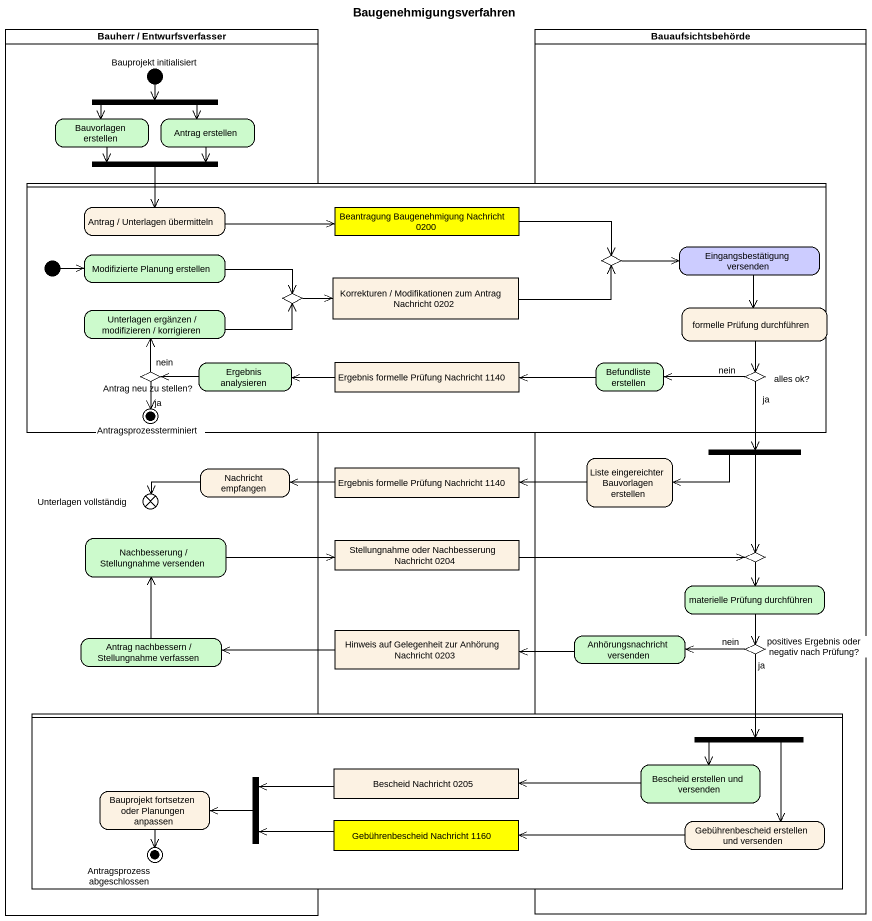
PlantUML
@startuml
title Baugenehmigungsverfahren
hide empty description
state "Bauherr / Entwurfsverfasser" as Bauherr_Entwurfsverfasser <<partition>> {
  state fork1 <<fork>>
  state "Bauprojekt initialisiert" as Bauprojekt_initialisiert <<start>>
  state "Bauvorlagen erstellen" as Bauvorlagen_erstellen #CCFACC
  state "Antrag erstellen" as Antrag_erstellen #CCFACC
  state fork2 <<join>>
  state "Nachricht empfangen" as Nachricht_empfangen
  state "Unterlagen vollständig" as Unterlagen_vollständig <<end>>
  state "Nachbesserung / Stellungnahme versenden" as Nachbesserung_Stellungnahme #CCFACC
  state "Antrag nachbessern / Stellungnahme verfassen" as Antrag_nachbessern #CCFACC
}
state Bauaufsichtsbehörde <<partition>> {
  state fork3 <<fork>>
  state "Liste eingereichter Bauvorlagen erstellen" as Liste_eingereichter
  state choice3 <<choice>>
  state "materielle Prüfung durchführen" as materielle_Prüfung #CCFACC
  state "Anhörungsnachricht versenden" as Anhörungsnachricht_versenden #CCFACC
  state "positives Ergebnis oder negativ nach Prüfung?" as positives_Ergebnis_oder <<choice>>
}
state " " as lane1 <<partition>> {
  state "Antrag / Unterlagen übermitteln" as Antrag_Unterlagen
  state "Beantragung Baugenehmigung Nachricht 0200" as Beantragung_Baugenehmigung <<object>> #FFFF00
  state "Modifizierte Planung erstellen" as Modifizierte_Planung #CCFACC
  state choice1 <<choice>>
  state "Eingangsbestätigung versenden" as Eingangsbestätigung #CCCCFF
  state choice2 <<choice>>
  state "Korrekturen / Modifikationen zum Antrag Nachricht 0202" as Korrekturen_Modifikationen <<object>>
  state "Unterlagen ergänzen / modifizieren / korrigieren" as Unterlagen_ergänzen #CCFACC
  state "formelle Prüfung durchführen" as formelle_Prüfung_durchführen
  state "Antrag neu zu stellen?" as Antrag_neu_zu_stellen <<choice>>
  state "Ergebnis analysieren" as Ergebnis_analysieren #CCFACC
  state "Ergebnis formelle Prüfung Nachricht 1140" as Ergebnis_formelle_Prüfung <<object>>
  state "Befundliste erstellen" as Befundliste_erstellen #CCFACC
  state "alles ok?" as alles_ok <<choice>>
  state Antragsprozessterminiert <<end>>
  [*] -right-> Modifizierte_Planung
}
state "Ergebnis formelle Prüfung Nachricht 1140" as Ergebnis_formelle_Prüfung_2 <<object>>
state "Stellungnahme oder Nachbesserung Nachricht 0204" as Stellungnahme_oder <<object>>
state "Hinweis auf Gelegenheit zur Anhörung Nachricht 0203" as Hinweis_auf_Gelegenheit_zur <<object>>
state " " as lane2 <<partition>> {
  state fork4 <<fork>>
  state "Bauprojekt fortsetzen oder Planungen anpassen" as Bauprojekt_fortsetzen_oder
  state fork5 <<join>>
  state "Bescheid Nachricht 0205" as Bescheid_Nachricht_0205 <<object>>
  state "Bescheid erstellen und versenden" as Bescheid_erstellen_und #CCFACC
  state "Gebührenbescheid Nachricht 1160" as Gebührenbescheid_Nachricht <<object>> #FFFF00
  state "Gebührenbescheid erstellen und versenden" as Gebührenbescheid_erstellen
  state "Antragsprozess abgeschlossen" as Antragsprozess_abgeschlossen <<end>>
}
fork1 -left-> Bauvorlagen_erstellen
fork1 -right-> Antrag_erstellen
Bauprojekt_initialisiert --> fork1
Bauvorlagen_erstellen -right-> fork2
Antrag_erstellen -left-> fork2
fork2 --> Antrag_Unterlagen
Antrag_Unterlagen -right-> Beantragung_Baugenehmigung
Beantragung_Baugenehmigung -right-> choice1
Modifizierte_Planung -right-> choice2
choice1 -right-> Eingangsbestätigung
Eingangsbestätigung --> formelle_Prüfung_durchführen
choice2 -right-> Korrekturen_Modifikationen
Korrekturen_Modifikationen -right-> choice1
Unterlagen_ergänzen -right-> choice2
formelle_Prüfung_durchführen --> alles_ok
Antrag_neu_zu_stellen -up-> Unterlagen_ergänzen : nein
Antrag_neu_zu_stellen --> Antragsprozessterminiert : ja
Ergebnis_analysieren -left-> Antrag_neu_zu_stellen
Ergebnis_formelle_Prüfung -left-> Ergebnis_analysieren
Befundliste_erstellen -left-> Ergebnis_formelle_Prüfung
alles_ok -left-> Befundliste_erstellen : nein
alles_ok --> fork3 : ja
fork3 -left-> Liste_eingereichter
fork3 --> choice3
Nachricht_empfangen -left-> Unterlagen_vollständig
Ergebnis_formelle_Prüfung_2 -left-> Nachricht_empfangen
Liste_eingereichter -left-> Ergebnis_formelle_Prüfung_2
Nachbesserung_Stellungnahme -right-> Stellungnahme_oder
Stellungnahme_oder -right-> choice3
choice3 --> materielle_Prüfung
materielle_Prüfung --> positives_Ergebnis_oder
Antrag_nachbessern -up-> Nachbesserung_Stellungnahme
Hinweis_auf_Gelegenheit_zur -left-> Antrag_nachbessern
Anhörungsnachricht_versenden -left-> Hinweis_auf_Gelegenheit_zur
positives_Ergebnis_oder -left-> Anhörungsnachricht_versenden : nein
positives_Ergebnis_oder --> fork4 : ja
fork4 --> Bescheid_erstellen_und
fork4 --> Gebührenbescheid_erstellen
Bauprojekt_fortsetzen_oder --> Antragsprozess_abgeschlossen
fork5 -left-> Bauprojekt_fortsetzen_oder
Bescheid_Nachricht_0205 -left-> fork5
Bescheid_erstellen_und -left-> Bescheid_Nachricht_0205
Gebührenbescheid_Nachricht -left-> fork5
Gebührenbescheid_erstellen -left-> Gebührenbescheid_Nachricht
@enduml
